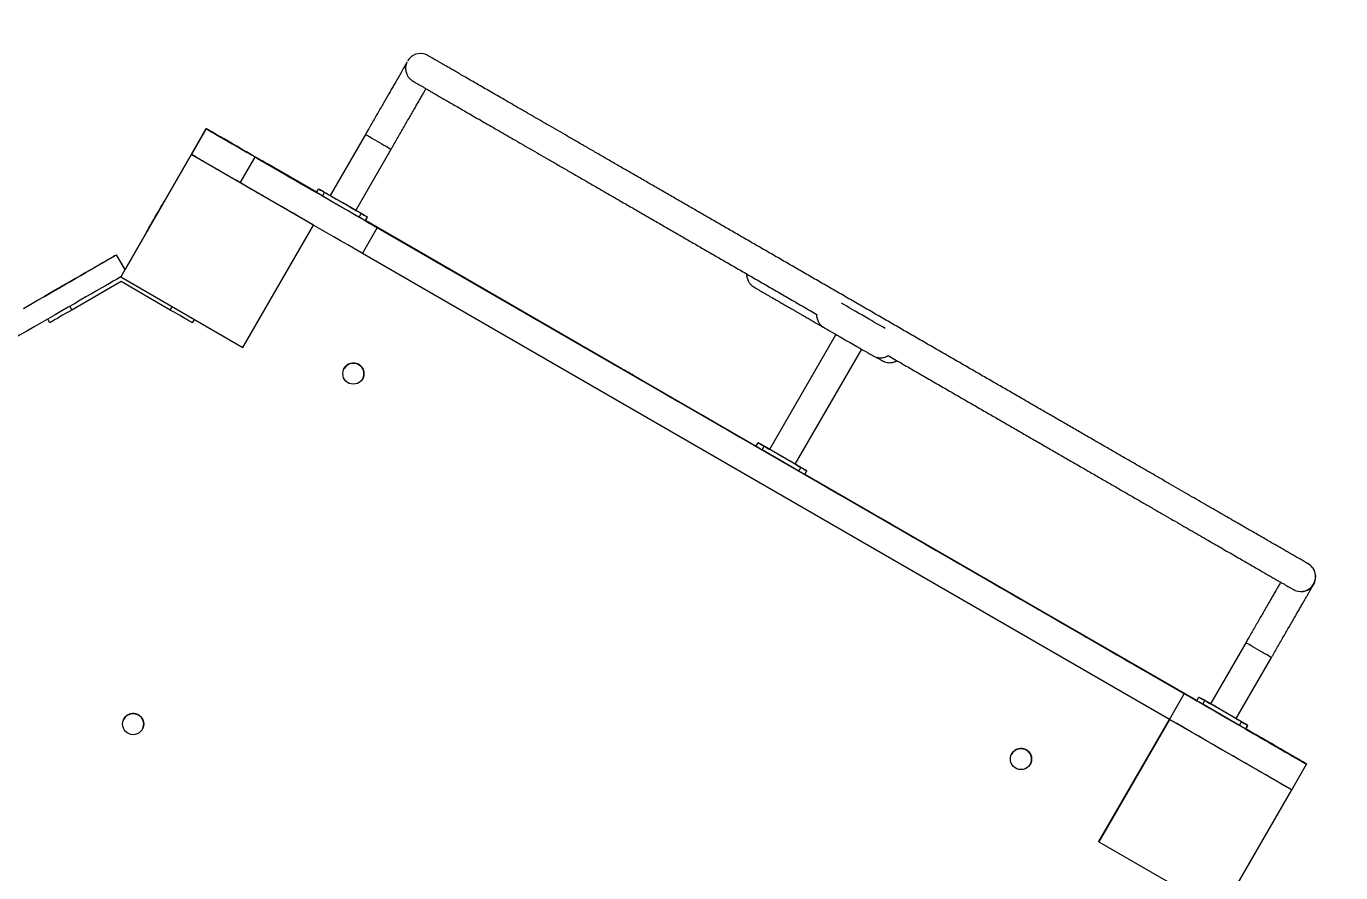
# Model space of a CAD drawing. Header units: millimetres. Extents: x -10881 to 8954, y -8695 to 5624.
# Drawn here: x -2075 to -1144, y 418 to 1018 of the extents above; entities that cross this region are included whole.
import ezdxf

# ---------------------------------------------------------------- set-up
doc = ezdxf.new("R2010")
doc.units = ezdxf.units.MM
for name, color, linetype in [('DIKOM_ОБЪЕКТ', 7, 'Continuous'), ('DIKOM_РАЗМЕР_ЗОНА', 7, 'Continuous'), ('DIKOM_РАЗМЕР_ОБЪЕКТА', 7, 'Continuous')]:
    doc.layers.add(name, color=color, linetype=linetype)
doc.styles.add('style1', font='arial.ttf', dxfattribs={"width": 0.8})
doc.dimstyles.new('1-50', dxfattribs={"dimtxt": 300, "dimasz": 200, "dimexe": 100, "dimexo": 0, "dimgap": 100, "dimtad": 1, "dimtxsty": 'style1', "dimcen": 200, "dimclrd": 7, "dimclre": 7, "dimclrt": 7, "dimadec": 1, "dimazin": 2, "dimtfac": 1, "dimtmove": 0, "dimatfit": 2, "dimfxl": 0, "dimlwd": 25, "dimlwe": 18, "dimarcsym": 0})

# ---------------------------------------------------------------- blocks, each defined once
blk = doc.blocks.new('*D10')
at = {"layer": 'Defpoints', "color": 0, "transparency": 16777216}
for p in [(-7152.73, 2730.8), (7385.22, 911.28), (7385.22, -7693.77)]:
    blk.add_point(p, dxfattribs=at)
at = {"layer": 'DIKOM_РАЗМЕР_ОБЪЕКТА', "color": 7, "lineweight": 18, "transparency": 16777216}
for p, q in [((-7152.73, 2730.8), (-7152.73, -7793.77)), ((7385.22, 911.28), (7385.22, -7793.77))]:
    blk.add_line(p, q, dxfattribs=at)
at = {"layer": 'DIKOM_РАЗМЕР_ОБЪЕКТА', "color": 7, "lineweight": 25, "transparency": 16777216}
blk.add_line((-6952.73, -7693.77), (7185.22, -7693.77), dxfattribs=at)
at = {"layer": 'DIKOM_РАЗМЕР_ОБЪЕКТА', "color": 7, "transparency": 16777216}
for points in [[(-6952.73, -7660.43), (-6952.73, -7727.1), (-7152.73, -7693.77)], [(7185.22, -7660.43), (7185.22, -7727.1), (7385.22, -7693.77)]]:
    blk.add_solid(points, dxfattribs=at)
at = {"layer": 'DIKOM_РАЗМЕР_ОБЪЕКТА', "color": 7, "transparency": 16777216, "insert": (116.24, -7440.59), "char_height": 300, "attachment_point": 5, "style": 'style1'}
blk.add_mtext('14500', dxfattribs=at)
blk = doc.blocks.new('*D12')
at = {"layer": 'Defpoints', "color": 0, "transparency": 16777216}
for p in [(-9113.32, 3014.05), (8954.2, 2756.48), (8954.2, -8594.51)]:
    blk.add_point(p, dxfattribs=at)
at = {"layer": 'DIKOM_РАЗМЕР_ЗОНА', "color": 7, "lineweight": 18, "transparency": 16777216}
for p, q in [((-9113.32, 3014.05), (-9113.32, -8694.51)), ((8954.2, 2756.48), (8954.2, -8694.51))]:
    blk.add_line(p, q, dxfattribs=at)
at = {"layer": 'DIKOM_РАЗМЕР_ЗОНА', "color": 7, "lineweight": 25, "transparency": 16777216}
blk.add_line((-8913.32, -8594.51), (8754.2, -8594.51), dxfattribs=at)
at = {"layer": 'DIKOM_РАЗМЕР_ЗОНА', "color": 7, "transparency": 16777216}
for points in [[(-8913.32, -8561.18), (-8913.32, -8627.85), (-9113.32, -8594.51)], [(8754.2, -8561.18), (8754.2, -8627.85), (8954.2, -8594.51)]]:
    blk.add_solid(points, dxfattribs=at)
at = {"layer": 'DIKOM_РАЗМЕР_ЗОНА', "color": 7, "transparency": 16777216, "insert": (-79.56, -8341.34), "char_height": 300, "attachment_point": 5, "style": 'style1'}
blk.add_mtext('18000', dxfattribs=at)

msp = doc.modelspace()

# ---------------------------------------------------------------- linework, layer by layer
at = {"layer": 'DIKOM_ОБЪЕКТ', "color": 7, "linetype": 'Continuous', "lineweight": 15}
for p, q in [((-1791.962, 997.494), (-1792.072, 997.539)), ((-1958.284, 926.828), (-1947.784, 945.014)), ((-1947.78, 945.022), (-1958.28, 926.836)), ((-1958.269, 926.855), (-1947.769, 945.042)), ((-1947.762, 945.055), (-1958.262, 926.868)), ((-1958.251, 926.888), (-1947.751, 945.075)), ((-1947.744, 945.088), (-1958.244, 926.901)), ((-1958.233, 926.921), (-1947.733, 945.107)), ((-1947.73, 945.113), (-1958.23, 926.926)), ((-1947.784, 945.014), (-1947.78, 945.022)), ((-1947.769, 945.042), (-1947.762, 945.055)), ((-1947.751, 945.075), (-1947.744, 945.088)), ((-1947.733, 945.107), (-1947.73, 945.113)), ((-1834.983, 941.044), (-1859.983, 897.743)), ((-1958.342, 926.722), (-2008.342, 840.12)), ((-1958.204, 926.974), (-2005.281, 845.434)), ((-1958.342, 926.722), (-1958.204, 926.974)), ((-1871.74, 876.722), (-1958.342, 926.722)), ((-1958.284, 926.828), (-1958.28, 926.836)), ((-1958.269, 926.855), (-1958.262, 926.868)), ((-1958.269, 926.855), (-1958.269, 926.855)), ((-1958.251, 926.888), (-1958.244, 926.901)), ((-1958.251, 926.888), (-1958.251, 926.888)), ((-1958.233, 926.921), (-1958.23, 926.926)), ((-1958.233, 926.921), (-1958.233, 926.921)), ((-1958.203, 926.973), (-1958.204, 926.974)), ((-1923.692, 906.738), (-1913.192, 924.925)), ((-1923.653, 906.81), (-1913.153, 924.997)), ((-1913.192, 924.925), (-1913.153, 924.997)), ((-1841.796, 887.243), (-1816.796, 930.544)), ((-1904.486, 920.009), (-1904.49, 920.002)), ((-1869.699, 899.924), (-1904.486, 920.009)), ((-1904.471, 920.036), (-1904.476, 920.028)), ((-1904.476, 920.028), (-1869.688, 899.943)), ((-1869.683, 899.951), (-1904.471, 920.036)), ((-1904.453, 920.069), (-1904.458, 920.06)), ((-1904.458, 920.06), (-1869.669, 899.975)), ((-1869.664, 899.984), (-1904.453, 920.069)), ((-1904.435, 920.102), (-1904.44, 920.093)), ((-1904.44, 920.093), (-1869.651, 900.008)), ((-1869.646, 900.016), (-1904.435, 920.102)), ((-1904.426, 920.118), (-1869.636, 900.033)), ((-1923.692, 906.738), (-1923.653, 906.81)), ((-1869.715, 899.897), (-1868.215, 902.495)), ((-1868.215, 902.495), (-1868.167, 902.475)), ((-1865.389, 897.398), (-1863.889, 899.997)), ((-1839.408, 882.398), (-1865.389, 897.398)), ((-1850.898, 892.497), (-1863.889, 899.997)), ((-1837.908, 884.997), (-1850.898, 892.497)), ((-1839.408, 882.398), (-1837.908, 884.997)), ((-1921.74, 790.12), (-1871.74, 876.722)), ((-1871.74, 876.722), (-1871.736, 876.728)), ((-1835.074, 879.897), (-1833.574, 882.495)), ((-1835.026, 879.877), (-1835.074, 879.897)), ((-1835.026, 879.877), (-1833.526, 882.475)), ((-1558.379, 720.184), (-1835.014, 879.899)), ((-1835.003, 879.918), (-1653.328, 775.028)), ((-1653.324, 775.036), (-1834.998, 879.926)), ((-1834.984, 879.95), (-1653.31, 775.06)), ((-1653.305, 775.069), (-1834.979, 879.959)), ((-1834.966, 879.982), (-1653.292, 775.093)), ((-1653.287, 775.102), (-1834.961, 879.991)), ((-1834.951, 880.007), (-1558.317, 720.292)), ((-1833.526, 882.475), (-1833.574, 882.495)), ((-1837.096, 856.727), (-1826.596, 874.914)), ((-1255.019, 544.914), (-1826.596, 874.914)), ((-1826.544, 875.008), (-1558.38, 720.183)), ((-1265.519, 526.727), (-1837.096, 856.727)), ((-2011.265, 855.729), (-2011.266, 855.801)), ((-2005.278, 845.43), (-2011.266, 855.801)), ((-2005.298, 845.394), (-2011.265, 855.729)), ((-2008.342, 840.12), (-2008.332, 840.138)), ((-2008.342, 840.12), (-1921.74, 790.12)), ((-2008.095, 836.779), (-2042.968, 816.645)), ((-1973.222, 816.645), (-2008.095, 836.779)), ((-2058.556, 807.648), (-2060.047, 810.23)), ((-2044.461, 819.231), (-2042.968, 816.645)), ((-1973.222, 816.645), (-1971.837, 819.043)), ((-1956.25, 810.044), (-1957.633, 807.648)), ((-1501.699, 799.316), (-1548.684, 717.935)), ((-1530.497, 707.435), (-1483.502, 788.833)), ((-1850.079, 775.241), (-1850.079, 775.241)), ((-1653.329, 775.028), (-1653.324, 775.036)), ((-1653.31, 775.06), (-1653.305, 775.069)), ((-1653.292, 775.093), (-1653.287, 775.102)), ((-1836.936, 768.011), (-1836.936, 768.011)), ((-1644.668, 770.029), (-1644.664, 770.035)), ((-1644.667, 770.029), (-1644.664, 770.035)), ((-1644.65, 770.061), (-1644.646, 770.068)), ((-1644.649, 770.061), (-1644.646, 770.068)), ((-1644.632, 770.094), (-1644.628, 770.101)), ((-1644.631, 770.094), (-1644.628, 770.101)), ((-1558.43, 720.095), (-1556.93, 722.693)), ((-1556.93, 722.693), (-1556.883, 722.674)), ((-1554.104, 717.597), (-1552.604, 720.195)), ((-1528.124, 702.597), (-1554.104, 717.597)), ((-1526.624, 705.195), (-1552.604, 720.195)), ((-1528.124, 702.597), (-1526.624, 705.195)), ((-1523.789, 700.095), (-1522.289, 702.693)), ((-1523.742, 700.076), (-1523.789, 700.095)), ((-1523.742, 700.076), (-1522.242, 702.674)), ((-1523.695, 700.158), (-1254.967, 545.008)), ((-1246.161, 539.925), (-1523.694, 700.159)), ((-1523.632, 700.267), (-1246.098, 540.033)), ((-1522.242, 702.674), (-1522.289, 702.693)), ((-1471.455, 670.043), (-1471.458, 670.036)), ((-1471.432, 670.084), (-1471.435, 670.078)), ((-1462.799, 665.035), (-1462.794, 665.044)), ((-1462.799, 665.035), (-1246.146, 539.951)), ((-1246.141, 539.959), (-1462.794, 665.044)), ((-1462.776, 665.077), (-1462.771, 665.085)), ((-1462.776, 665.077), (-1246.122, 539.992)), ((-1246.117, 540), (-1462.771, 665.085)), ((-1176.491, 618.105), (-1176.381, 618.06)), ((-1211.445, 581.044), (-1236.445, 537.743)), ((-1218.258, 527.243), (-1193.258, 570.544)), ((-1265.519, 526.727), (-1255.019, 544.914)), ((-1246.177, 539.897), (-1244.677, 542.495)), ((-1244.677, 542.495), (-1244.629, 542.476)), ((-1241.851, 537.399), (-1240.351, 539.997)), ((-1227.36, 532.497), (-1240.351, 539.997)), ((-1215.87, 522.399), (-1241.851, 537.399)), ((-1214.37, 524.997), (-1227.36, 532.497)), ((-2006.105, 526.996), (-2006.105, 526.996)), ((-1265.522, 526.722), (-1315.522, 440.12)), ((-1265.522, 526.729), (-1315.473, 440.212)), ((-1315.47, 440.213), (-1265.521, 526.728)), ((-1265.522, 526.722), (-1265.519, 526.727)), ((-1178.919, 476.722), (-1265.522, 526.722)), ((-1215.87, 522.399), (-1214.37, 524.997)), ((-1211.536, 519.897), (-1210.036, 522.495)), ((-1211.488, 519.877), (-1209.988, 522.476)), ((-1209.988, 522.476), (-1210.036, 522.495)), ((-1992.963, 519.765), (-1992.963, 519.765)), ((-1211.488, 519.877), (-1211.536, 519.897)), ((-1377.229, 502.241), (-1377.229, 502.241)), ((-1364.087, 495.011), (-1364.087, 495.011)), ((-1178.911, 476.738), (-1168.411, 494.925)), ((-1168.371, 494.997), (-1168.411, 494.925)), ((-1168.361, 495.014), (-1168.371, 494.997)), ((-1168.353, 495.03), (-1168.361, 495.014)), ((-1168.342, 495.049), (-1168.353, 495.03)), ((-1168.33, 495.071), (-1168.342, 495.049)), ((-1168.319, 495.091), (-1168.33, 495.072)), ((-1168.307, 495.113), (-1168.319, 495.091)), ((-1228.919, 390.12), (-1178.919, 476.722)), ((-1178.919, 476.722), (-1178.911, 476.738)), ((-1315.522, 440.12), (-1315.474, 440.207)), ((-1315.522, 440.12), (-1228.919, 390.12)), ((-1315.473, 440.212), (-1315.471, 440.211))]:
    msp.add_line(p, q, dxfattribs=at)
at = {"layer": 'DIKOM_ОБЪЕКТ', "color": 7, "linetype": 'Continuous', "lineweight": 15, "flags": 128}
for points in [[(-1790.672, 996.839), (-1791.662, 997.361), (-1792.069, 997.537)], [(-1790.663, 996.854), (-1791.552, 997.316), (-1791.962, 997.494)], [(-1947.784, 945.014), (-1947.62, 944.919), (-1947.127, 944.634), (-1946.31, 944.161), (-1945.174, 943.505), (-1943.728, 942.67), (-1941.984, 941.662), (-1939.955, 940.49), (-1937.656, 939.162), (-1935.104, 937.688), (-1932.319, 936.08), (-1929.322, 934.349), (-1926.136, 932.51), (-1922.786, 930.575), (-1919.296, 928.56), (-1915.693, 926.48), (-1912.005, 924.35), (-1908.26, 922.188), (-1904.486, 920.009)], [(-1904.476, 920.028), (-1908.25, 922.206), (-1911.995, 924.369), (-1915.683, 926.498), (-1919.286, 928.578), (-1922.776, 930.592), (-1926.127, 932.527), (-1929.313, 934.366), (-1932.31, 936.096), (-1935.095, 937.704), (-1937.647, 939.177), (-1939.947, 940.504), (-1941.977, 941.675), (-1943.722, 942.682), (-1945.168, 943.516), (-1946.304, 944.172), (-1947.122, 944.643), (-1947.615, 944.927), (-1947.78, 945.022)], [(-1947.769, 945.042), (-1947.605, 944.946), (-1947.112, 944.661), (-1946.294, 944.188), (-1945.159, 943.532), (-1943.713, 942.697), (-1941.969, 941.69), (-1939.94, 940.517), (-1937.64, 939.189), (-1935.089, 937.716), (-1932.304, 936.107), (-1929.307, 934.377), (-1926.121, 932.537), (-1922.771, 930.602), (-1919.281, 928.587), (-1915.678, 926.507), (-1911.99, 924.378), (-1908.245, 922.215), (-1904.471, 920.036)], [(-1904.458, 920.06), (-1908.232, 922.239), (-1911.977, 924.401), (-1915.665, 926.531), (-1919.268, 928.61), (-1922.758, 930.625), (-1926.109, 932.56), (-1929.295, 934.399), (-1932.292, 936.129), (-1935.077, 937.736), (-1937.629, 939.209), (-1939.929, 940.537), (-1941.959, 941.708), (-1943.704, 942.715), (-1945.15, 943.549), (-1946.286, 944.204), (-1947.104, 944.676), (-1947.597, 944.96), (-1947.762, 945.055)], [(-1947.751, 945.075), (-1947.587, 944.979), (-1947.094, 944.694), (-1946.276, 944.221), (-1945.141, 943.565), (-1943.695, 942.73), (-1941.951, 941.722), (-1939.922, 940.55), (-1937.622, 939.222), (-1935.071, 937.748), (-1932.286, 936.14), (-1929.289, 934.409), (-1926.103, 932.57), (-1922.752, 930.635), (-1919.263, 928.62), (-1915.66, 926.54), (-1911.972, 924.41), (-1908.227, 922.248), (-1904.453, 920.069)], [(-1904.44, 920.093), (-1908.214, 922.272), (-1911.959, 924.434), (-1915.647, 926.563), (-1919.25, 928.643), (-1922.74, 930.658), (-1926.091, 932.592), (-1929.277, 934.432), (-1932.274, 936.162), (-1935.059, 937.769), (-1937.611, 939.242), (-1939.911, 940.57), (-1941.941, 941.741), (-1943.686, 942.748), (-1945.131, 943.582), (-1946.268, 944.237), (-1947.085, 944.709), (-1947.579, 944.993), (-1947.744, 945.088)], [(-1947.733, 945.107), (-1947.569, 945.012), (-1947.076, 944.727), (-1946.258, 944.254), (-1945.123, 943.598), (-1943.677, 942.763), (-1941.933, 941.755), (-1939.904, 940.583), (-1937.604, 939.255), (-1935.053, 937.781), (-1932.268, 936.173), (-1929.271, 934.442), (-1926.085, 932.603), (-1922.734, 930.668), (-1919.244, 928.653), (-1915.642, 926.573), (-1911.954, 924.443), (-1908.209, 922.281), (-1904.435, 920.102)], [(-1904.426, 920.118), (-1908.2, 922.297), (-1911.945, 924.459), (-1915.633, 926.589), (-1919.236, 928.668), (-1922.726, 930.683), (-1926.077, 932.618), (-1929.263, 934.457), (-1932.26, 936.187), (-1935.045, 937.794), (-1937.598, 939.267), (-1939.897, 940.595), (-1941.927, 941.766), (-1943.672, 942.773), (-1945.118, 943.607), (-1946.254, 944.262), (-1947.072, 944.734), (-1947.565, 945.018), (-1947.73, 945.113)], [(-1834.983, 941.044), (-1834.829, 940.955), (-1834.372, 940.691), (-1833.625, 940.26), (-1832.615, 939.676), (-1831.376, 938.961), (-1829.951, 938.138), (-1828.386, 937.234), (-1826.737, 936.282), (-1825.059, 935.313), (-1823.41, 934.361), (-1821.844, 933.457), (-1820.417, 932.633), (-1819.175, 931.917), (-1818.163, 931.332), (-1817.413, 930.9), (-1816.953, 930.634), (-1816.796, 930.544), (-1816.796, 930.544)], [(-1923.646, 906.822), (-1926.193, 908.293), (-1929.796, 910.373), (-1933.286, 912.388), (-1936.636, 914.323), (-1939.822, 916.163), (-1942.819, 917.893), (-1945.604, 919.502), (-1948.156, 920.975), (-1950.455, 922.304), (-1952.484, 923.476), (-1954.228, 924.483), (-1955.674, 925.318), (-1956.81, 925.975), (-1957.627, 926.447), (-1958.12, 926.732), (-1958.284, 926.828)], [(-1826.596, 874.914), (-1831.825, 877.933), (-1837.035, 880.941), (-1842.206, 883.927), (-1847.321, 886.88), (-1852.36, 889.789), (-1857.305, 892.645), (-1862.138, 895.435), (-1866.841, 898.151), (-1871.398, 900.782), (-1875.791, 903.319), (-1880.004, 905.752), (-1884.023, 908.073), (-1887.831, 910.272), (-1891.417, 912.343), (-1894.766, 914.277), (-1897.866, 916.068), (-1900.706, 917.708), (-1903.275, 919.192), (-1905.565, 920.515), (-1907.567, 921.672), (-1909.273, 922.658), (-1910.677, 923.469), (-1911.775, 924.104), (-1912.562, 924.559), (-1913.035, 924.833), (-1913.192, 924.925)], [(-1913.153, 924.997), (-1912.994, 924.906), (-1912.521, 924.634), (-1911.733, 924.18), (-1910.635, 923.547), (-1909.23, 922.736), (-1907.523, 921.752), (-1905.521, 920.596), (-1903.23, 919.275), (-1900.66, 917.792), (-1897.819, 916.152), (-1894.719, 914.363), (-1891.369, 912.43), (-1887.783, 910.36), (-1883.974, 908.161), (-1879.955, 905.842), (-1875.741, 903.409), (-1871.348, 900.873), (-1869.7, 899.922)], [(-1837.096, 856.727), (-1842.325, 859.746), (-1847.535, 862.754), (-1852.706, 865.74), (-1857.821, 868.693), (-1862.86, 871.603), (-1867.805, 874.458), (-1872.638, 877.249), (-1877.341, 879.965), (-1881.898, 882.596), (-1886.291, 885.132), (-1890.504, 887.566), (-1894.523, 889.886), (-1898.331, 892.086), (-1901.917, 894.157), (-1905.266, 896.091), (-1908.366, 897.881), (-1911.206, 899.522), (-1913.775, 901.006), (-1916.065, 902.329), (-1918.067, 903.485), (-1919.773, 904.471), (-1921.177, 905.283), (-1922.275, 905.917), (-1923.062, 906.372), (-1923.535, 906.646), (-1923.692, 906.738)], [(-1990.041, 871.823), (-1989.949, 871.982), (-1989.676, 872.456), (-1989.228, 873.231), (-1988.618, 874.287), (-1987.863, 875.594), (-1986.984, 877.118), (-1986.003, 878.816), (-1984.949, 880.642), (-1983.849, 882.547), (-1982.735, 884.478), (-1981.635, 886.383), (-1980.58, 888.209), (-1979.6, 889.907), (-1978.72, 891.431), (-1977.965, 892.739), (-1977.355, 893.795), (-1976.907, 894.571), (-1976.633, 895.046), (-1976.541, 895.205), (-1976.633, 895.046), (-1976.907, 894.572), (-1977.354, 893.797), (-1977.964, 892.741), (-1978.719, 891.433), (-1979.599, 889.91), (-1980.579, 888.212), (-1981.633, 886.385), (-1982.733, 884.481), (-1983.848, 882.55), (-1984.947, 880.645), (-1986.002, 878.819), (-1986.982, 877.121), (-1987.862, 875.597), (-1988.617, 874.289), (-1989.227, 873.232), (-1989.675, 872.456), (-1989.949, 871.982), (-1990.041, 871.823)], [(-1865.389, 897.398), (-1866.233, 897.886), (-1867.045, 898.355), (-1867.794, 898.787), (-1868.449, 899.166), (-1868.987, 899.476), (-1869.387, 899.707), (-1869.632, 899.849), (-1869.715, 899.897)], [(-1863.889, 899.997), (-1864.733, 900.484), (-1865.545, 900.953), (-1866.294, 901.385), (-1866.949, 901.764), (-1867.487, 902.074), (-1867.887, 902.305), (-1868.132, 902.447), (-1868.215, 902.495)], [(-1868.167, 902.475), (-1868.004, 902.381), (-1867.52, 902.103), (-1866.727, 901.645), (-1865.637, 901.016), (-1864.272, 900.228), (-1862.656, 899.296), (-1860.821, 898.237), (-1859.978, 897.75)], [(-1859.983, 897.743), (-1859.945, 897.721), (-1859.638, 897.543), (-1859.033, 897.194), (-1858.151, 896.685), (-1857.022, 896.032), (-1855.684, 895.26), (-1854.183, 894.393), (-1852.569, 893.461), (-1850.898, 892.497)], [(-1985.707, 879.337), (-1985.614, 879.497), (-1985.343, 879.967), (-1984.914, 880.711), (-1984.357, 881.674), (-1983.716, 882.785), (-1983.037, 883.962), (-1982.37, 885.117), (-1981.765, 886.164), (-1981.268, 887.026), (-1980.914, 887.638), (-1980.73, 887.957), (-1980.73, 887.957), (-1980.914, 887.639), (-1981.267, 887.026), (-1981.765, 886.165), (-1982.369, 885.118), (-1983.036, 883.963), (-1983.715, 882.787), (-1984.357, 881.675), (-1984.913, 880.712), (-1985.343, 879.968), (-1985.614, 879.498), (-1985.707, 879.337)], [(-1850.898, 892.497), (-1849.227, 891.532), (-1847.613, 890.6), (-1846.11, 889.732), (-1844.77, 888.959), (-1843.638, 888.305), (-1842.753, 887.795), (-1842.146, 887.444), (-1841.836, 887.266), (-1841.796, 887.243)], [(-1841.792, 887.25), (-1840.844, 886.703), (-1839.012, 885.645), (-1837.4, 884.714), (-1836.039, 883.928), (-1834.953, 883.301), (-1834.164, 882.844), (-1833.685, 882.568), (-1833.526, 882.475)], [(-1833.574, 882.495), (-1833.658, 882.543), (-1833.905, 882.686), (-1834.306, 882.917), (-1834.845, 883.228), (-1835.502, 883.607), (-1836.251, 884.04), (-1837.063, 884.509), (-1837.908, 884.997)], [(-1835.074, 879.897), (-1835.158, 879.945), (-1835.405, 880.088), (-1835.806, 880.319), (-1836.345, 880.63), (-1837.002, 881.009), (-1837.751, 881.442), (-1838.563, 881.911), (-1839.408, 882.398)], [(-1835.014, 879.898), (-1831.773, 878.027), (-1826.544, 875.008)], [(-1558.425, 720.104), (-1560.85, 721.504), (-1569.731, 726.632), (-1578.577, 731.739), (-1587.378, 736.821), (-1596.124, 741.871), (-1604.806, 746.883), (-1613.412, 751.852), (-1621.932, 756.772), (-1630.356, 761.636), (-1638.675, 766.44), (-1646.879, 771.177), (-1654.957, 775.841), (-1662.901, 780.428), (-1670.701, 784.932), (-1678.348, 789.348), (-1685.833, 793.67), (-1693.146, 797.894), (-1700.28, 802.013), (-1707.227, 806.025), (-1713.976, 809.923), (-1720.522, 813.703), (-1726.856, 817.361), (-1732.971, 820.892), (-1738.859, 824.293), (-1744.513, 827.558), (-1749.928, 830.686), (-1755.095, 833.671), (-1760.011, 836.51), (-1764.668, 839.199), (-1769.06, 841.737), (-1773.184, 844.119), (-1777.034, 846.343), (-1780.606, 848.407), (-1783.894, 850.307), (-1786.897, 852.042), (-1789.609, 853.609), (-1792.027, 855.007), (-1794.15, 856.234), (-1795.974, 857.288), (-1797.497, 858.169), (-1798.718, 858.875), (-1799.634, 859.406), (-1800.246, 859.76), (-1800.551, 859.938), (-1800.551, 859.939), (-1800.244, 859.764), (-1799.631, 859.411), (-1798.713, 858.883), (-1797.492, 858.179), (-1795.967, 857.3), (-1794.142, 856.248), (-1792.018, 855.023), (-1789.598, 853.628), (-1786.885, 852.063), (-1783.882, 850.33), (-1780.592, 848.432), (-1777.019, 846.371), (-1773.168, 844.149), (-1769.043, 841.768), (-1764.649, 839.233), (-1759.991, 836.545), (-1755.075, 833.708), (-1749.906, 830.725), (-1744.491, 827.599), (-1738.835, 824.335), (-1732.946, 820.936), (-1726.831, 817.407), (-1720.496, 813.75), (-1713.95, 809.972), (-1707.199, 806.075), (-1700.252, 802.065), (-1693.117, 797.947), (-1685.803, 793.725), (-1678.317, 789.404), (-1670.67, 784.989), (-1662.869, 780.486), (-1654.925, 775.9), (-1646.846, 771.236), (-1638.642, 766.5), (-1630.322, 761.698), (-1621.897, 756.834), (-1613.377, 751.915), (-1604.771, 746.947), (-1596.089, 741.935), (-1587.342, 736.885), (-1578.541, 731.804), (-1569.695, 726.697), (-1560.814, 721.57), (-1558.388, 720.169)], [(-2077.144, 817.781), (-2072.104, 820.69), (-2067.159, 823.545), (-2062.326, 826.335), (-2057.623, 829.05), (-2053.066, 831.681), (-2048.673, 834.216), (-2044.46, 836.649), (-2040.441, 838.968), (-2036.632, 841.167), (-2033.046, 843.236), (-2029.697, 845.169), (-2026.596, 846.959), (-2023.756, 848.598), (-2021.186, 850.081), (-2018.896, 851.402), (-2016.894, 852.557), (-2015.188, 853.542), (-2013.783, 854.352), (-2012.685, 854.985), (-2011.898, 855.438), (-2011.424, 855.711), (-2011.266, 855.801)], [(-2011.265, 855.729), (-2011.423, 855.637), (-2011.896, 855.363), (-2012.683, 854.908), (-2013.781, 854.273), (-2015.186, 853.461), (-2016.892, 852.475), (-2018.894, 851.318), (-2021.184, 849.995), (-2023.754, 848.511), (-2026.595, 846.87), (-2029.695, 845.08), (-2033.044, 843.145), (-2036.63, 841.074), (-2040.439, 838.875), (-2044.458, 836.554), (-2048.671, 834.121), (-2053.064, 831.584), (-2057.621, 828.953), (-2062.324, 826.237), (-2067.157, 823.446), (-2072.102, 820.591), (-2077.142, 817.681)], [(-2008.318, 840.105), (-2009.392, 839.485), (-2011.394, 838.328), (-2013.684, 837.005), (-2016.254, 835.52), (-2019.095, 833.88), (-2022.195, 832.089), (-2025.544, 830.155), (-2029.13, 828.084), (-2032.939, 825.884), (-2036.958, 823.563), (-2041.171, 821.13), (-2045.564, 818.593), (-2050.121, 815.962), (-2054.824, 813.246), (-2059.657, 810.456), (-2064.602, 807.6), (-2069.642, 804.691), (-2074.756, 801.737), (-2079.928, 798.751), (-2085.138, 795.743), (-2090.367, 792.724)], [(-2046.773, 835.294), (-2046.927, 835.205), (-2047.375, 834.946), (-2048.077, 834.541), (-2048.972, 834.024), (-2049.978, 833.443), (-2051.008, 832.849), (-2051.969, 832.294), (-2052.777, 831.828), (-2053.358, 831.492), (-2053.663, 831.316), (-2053.663, 831.317), (-2053.358, 831.492), (-2052.777, 831.828), (-2051.969, 832.295), (-2051.008, 832.85), (-2049.978, 833.444), (-2048.972, 834.025), (-2048.077, 834.542), (-2047.375, 834.947), (-2046.927, 835.205), (-2046.773, 835.294)], [(-2046.772, 835.236), (-2046.926, 835.147), (-2047.374, 834.889), (-2048.076, 834.483), (-2048.97, 833.967), (-2049.977, 833.385), (-2051.007, 832.791), (-2051.968, 832.236), (-2052.775, 831.77), (-2053.357, 831.434), (-2053.661, 831.259), (-2053.661, 831.259), (-2053.357, 831.435), (-2052.775, 831.771), (-2051.968, 832.237), (-2051.007, 832.792), (-2049.977, 833.386), (-2048.97, 833.968), (-2048.076, 834.484), (-2047.374, 834.889), (-2046.926, 835.148), (-2046.772, 835.236)], [(-1466.768, 803.538), (-1467.497, 803.957), (-1468.861, 804.743), (-1470.475, 805.672), (-1472.31, 806.729), (-1474.331, 807.893), (-1476.501, 809.143), (-1478.778, 810.455), (-1481.122, 811.805), (-1483.487, 813.167), (-1485.83, 814.517), (-1488.108, 815.829), (-1490.277, 817.079), (-1492.298, 818.243), (-1494.133, 819.301), (-1495.747, 820.231), (-1497.111, 821.017), (-1497.857, 821.447)], [(-2042.968, 816.645), (-2045.186, 815.365), (-2047.36, 814.11), (-2049.444, 812.907), (-2051.396, 811.78), (-2053.176, 810.752), (-2054.749, 809.845), (-2056.082, 809.075), (-2057.148, 808.46), (-2057.925, 808.012), (-2058.398, 807.739), (-2058.556, 807.648)], [(-1957.633, 807.648), (-1957.792, 807.739), (-1958.265, 808.012), (-1959.042, 808.46), (-1960.108, 809.075), (-1961.441, 809.845), (-1963.014, 810.752), (-1964.794, 811.78), (-1966.746, 812.907), (-1968.83, 814.11), (-1971.003, 815.365), (-1973.222, 816.645)], [(-1510.162, 804.194), (-1510.001, 804.101), (-1509.52, 803.823), (-1508.728, 803.366), (-1507.64, 802.739), (-1506.276, 801.953), (-1504.662, 801.023), (-1502.827, 799.966), (-1500.806, 798.802), (-1498.637, 797.552), (-1496.359, 796.24), (-1494.016, 794.89), (-1491.651, 793.527), (-1489.308, 792.177), (-1487.03, 790.865), (-1484.86, 789.616), (-1482.839, 788.452), (-1481.004, 787.395), (-1479.39, 786.465), (-1478.026, 785.68), (-1476.937, 785.053), (-1476.145, 784.597), (-1475.664, 784.32), (-1475.502, 784.227)], [(-1653.328, 775.028), (-1651.639, 774.052), (-1650.014, 773.114), (-1648.517, 772.25), (-1647.204, 771.492), (-1646.127, 770.871), (-1645.327, 770.409), (-1644.834, 770.124), (-1644.667, 770.029)], [(-1644.664, 770.035), (-1644.83, 770.131), (-1645.323, 770.416), (-1646.123, 770.878), (-1647.2, 771.5), (-1648.512, 772.258), (-1650.009, 773.123), (-1651.634, 774.061), (-1653.324, 775.036)], [(-1653.31, 775.06), (-1651.621, 774.085), (-1649.996, 773.147), (-1648.499, 772.283), (-1647.186, 771.525), (-1646.109, 770.903), (-1645.309, 770.442), (-1644.816, 770.157), (-1644.649, 770.061)], [(-1644.646, 770.068), (-1644.812, 770.164), (-1645.305, 770.449), (-1646.105, 770.911), (-1647.182, 771.533), (-1648.494, 772.291), (-1649.991, 773.156), (-1651.616, 774.094), (-1653.305, 775.069)], [(-1653.292, 775.093), (-1651.603, 774.118), (-1649.978, 773.18), (-1648.481, 772.315), (-1647.168, 771.558), (-1646.091, 770.936), (-1645.291, 770.474), (-1644.798, 770.19), (-1644.631, 770.094)], [(-1644.628, 770.101), (-1644.794, 770.197), (-1645.287, 770.482), (-1646.087, 770.944), (-1647.164, 771.566), (-1648.476, 772.324), (-1649.973, 773.188), (-1651.598, 774.126), (-1653.287, 775.102)], [(-1554.104, 717.597), (-1554.949, 718.085), (-1555.761, 718.554), (-1556.509, 718.986), (-1557.165, 719.364), (-1557.703, 719.675), (-1558.102, 719.906), (-1558.348, 720.047), (-1558.43, 720.095)], [(-1552.604, 720.195), (-1553.449, 720.683), (-1554.261, 721.152), (-1555.009, 721.584), (-1555.665, 721.962), (-1556.203, 722.273), (-1556.602, 722.504), (-1556.848, 722.646), (-1556.93, 722.693)], [(-1556.883, 722.674), (-1556.719, 722.58), (-1556.236, 722.301), (-1555.442, 721.843), (-1554.353, 721.214), (-1552.987, 720.427), (-1551.372, 719.494), (-1549.537, 718.435), (-1548.681, 717.941)], [(-1530.497, 707.435), (-1530.654, 707.526), (-1531.115, 707.791), (-1531.864, 708.224), (-1532.877, 708.808), (-1534.118, 709.525), (-1535.545, 710.349), (-1537.111, 711.252), (-1538.761, 712.205), (-1540.439, 713.174), (-1542.088, 714.126), (-1543.652, 715.029), (-1545.078, 715.852), (-1546.317, 716.568), (-1547.327, 717.151), (-1548.073, 717.582), (-1548.531, 717.847), (-1548.684, 717.935)], [(-1530.494, 707.441), (-1529.56, 706.901), (-1527.728, 705.843), (-1526.116, 704.912), (-1524.755, 704.126), (-1523.669, 703.499), (-1522.88, 703.043), (-1522.401, 702.766), (-1522.242, 702.674)], [(-1523.789, 700.095), (-1523.873, 700.144), (-1524.12, 700.286), (-1524.521, 700.517), (-1525.061, 700.829), (-1525.717, 701.208), (-1526.466, 701.64), (-1527.279, 702.109), (-1528.124, 702.597)], [(-1522.289, 702.693), (-1522.373, 702.742), (-1522.62, 702.884), (-1523.021, 703.116), (-1523.561, 703.427), (-1524.217, 703.806), (-1524.966, 704.238), (-1525.779, 704.707), (-1526.624, 705.195)], [(-1280.974, 559.961), (-1281.128, 560.048), (-1281.588, 560.312), (-1282.353, 560.753), (-1283.423, 561.369), (-1284.796, 562.16), (-1286.471, 563.126), (-1288.446, 564.265), (-1290.718, 565.575), (-1293.285, 567.056), (-1296.144, 568.705), (-1299.291, 570.52), (-1302.723, 572.5), (-1306.435, 574.642), (-1310.424, 576.944), (-1314.684, 579.402), (-1319.21, 582.014), (-1323.998, 584.777), (-1329.042, 587.688), (-1334.334, 590.742), (-1339.871, 593.937), (-1345.644, 597.269), (-1351.647, 600.734), (-1357.873, 604.328), (-1364.315, 608.046), (-1370.964, 611.884), (-1377.814, 615.838), (-1384.856, 619.902), (-1392.082, 624.073), (-1399.483, 628.345), (-1407.05, 632.714), (-1414.775, 637.173), (-1422.649, 641.718), (-1430.662, 646.344), (-1438.805, 651.045), (-1447.068, 655.815), (-1455.441, 660.649), (-1463.915, 665.541), (-1472.48, 670.485), (-1481.125, 675.476), (-1489.84, 680.507), (-1498.616, 685.574), (-1507.441, 690.669), (-1516.305, 695.786), (-1523.74, 700.079)], [(-1523.703, 700.144), (-1516.269, 695.852), (-1507.405, 690.734), (-1498.58, 685.638), (-1489.805, 680.572), (-1481.089, 675.54), (-1472.445, 670.548), (-1463.88, 665.603), (-1455.407, 660.711), (-1447.034, 655.876), (-1438.771, 651.105), (-1430.629, 646.403), (-1422.617, 641.777), (-1414.744, 637.231), (-1407.019, 632.77), (-1399.452, 628.401), (-1392.052, 624.127), (-1384.827, 619.955), (-1377.786, 615.889), (-1370.937, 611.934), (-1364.288, 608.094), (-1357.847, 604.374), (-1351.622, 600.779), (-1345.62, 597.313), (-1339.848, 593.979), (-1334.313, 590.782), (-1329.021, 587.726), (-1323.978, 584.813), (-1319.192, 582.048), (-1314.666, 579.434), (-1310.407, 576.974), (-1306.42, 574.67), (-1302.708, 572.526), (-1299.278, 570.544), (-1296.132, 568.727), (-1293.274, 567.076), (-1290.708, 565.593), (-1288.437, 564.28), (-1286.464, 563.139), (-1284.79, 562.171), (-1283.418, 561.378), (-1282.349, 560.759), (-1281.585, 560.317), (-1281.127, 560.05), (-1280.974, 559.961)], [(-1471.458, 670.036), (-1471.292, 669.94), (-1470.799, 669.655), (-1469.999, 669.193), (-1468.922, 668.571), (-1467.61, 667.813), (-1466.113, 666.949), (-1464.488, 666.011), (-1462.799, 665.035)], [(-1462.794, 665.044), (-1464.483, 666.019), (-1466.108, 666.957), (-1467.605, 667.822), (-1468.918, 668.579), (-1469.995, 669.201), (-1470.795, 669.663), (-1471.288, 669.947), (-1471.455, 670.043)], [(-1471.435, 670.078), (-1471.269, 669.982), (-1470.776, 669.697), (-1469.976, 669.235), (-1468.899, 668.613), (-1467.587, 667.855), (-1466.09, 666.99), (-1464.465, 666.052), (-1462.776, 665.077)], [(-1462.771, 665.085), (-1464.46, 666.061), (-1466.085, 666.999), (-1467.582, 667.863), (-1468.895, 668.621), (-1469.972, 669.242), (-1470.772, 669.704), (-1471.265, 669.989), (-1471.432, 670.084)], [(-1162.49, 624.316), (-1162.5, 624.287), (-1163.31, 622.527)], [(-1193.258, 570.544), (-1193.415, 570.634), (-1193.875, 570.9), (-1194.625, 571.332), (-1195.637, 571.917), (-1196.879, 572.633), (-1198.306, 573.457), (-1199.872, 574.361), (-1201.521, 575.313), (-1203.199, 576.282), (-1204.849, 577.234), (-1206.413, 578.138), (-1207.838, 578.961), (-1209.077, 579.676), (-1210.087, 580.26), (-1210.834, 580.691), (-1211.291, 580.955), (-1211.445, 581.044)], [(-1168.411, 494.925), (-1168.569, 495.015), (-1169.043, 495.288), (-1169.83, 495.742), (-1170.929, 496.375), (-1172.334, 497.185), (-1174.041, 498.17), (-1176.043, 499.325), (-1178.333, 500.647), (-1180.903, 502.13), (-1183.744, 503.769), (-1186.845, 505.559), (-1190.194, 507.492), (-1193.78, 509.562), (-1197.59, 511.76), (-1201.608, 514.08), (-1205.822, 516.513), (-1210.216, 519.049), (-1214.772, 521.679), (-1219.476, 524.394), (-1224.309, 527.184), (-1229.254, 530.039), (-1234.294, 532.948), (-1239.409, 535.901), (-1244.58, 538.887), (-1249.79, 541.895), (-1255.019, 544.914)], [(-1254.967, 545.008), (-1249.739, 541.989), (-1246.161, 539.924)], [(-1240.351, 539.997), (-1241.195, 540.484), (-1242.007, 540.953), (-1242.756, 541.385), (-1243.411, 541.764), (-1243.949, 542.075), (-1244.349, 542.305), (-1244.594, 542.447), (-1244.677, 542.495)], [(-1244.629, 542.476), (-1244.466, 542.381), (-1243.982, 542.103), (-1243.189, 541.645), (-1242.099, 541.016), (-1240.734, 540.228), (-1239.118, 539.296), (-1237.283, 538.237), (-1236.44, 537.75)], [(-1241.851, 537.399), (-1242.695, 537.886), (-1243.507, 538.355), (-1244.256, 538.787), (-1244.911, 539.166), (-1245.449, 539.476), (-1245.849, 539.707), (-1246.094, 539.849), (-1246.177, 539.897)], [(-1227.36, 532.497), (-1229.031, 533.461), (-1230.645, 534.393), (-1232.146, 535.26), (-1233.484, 536.033), (-1234.613, 536.685), (-1235.495, 537.194), (-1236.1, 537.544), (-1236.407, 537.721), (-1236.445, 537.743)], [(-1218.258, 527.243), (-1218.298, 527.266), (-1218.608, 527.444), (-1219.215, 527.795), (-1220.1, 528.306), (-1221.232, 528.959), (-1222.572, 529.732), (-1224.075, 530.6), (-1225.689, 531.532), (-1227.36, 532.497)], [(-1178.911, 476.738), (-1179.069, 476.829), (-1179.543, 477.101), (-1180.33, 477.555), (-1181.429, 478.189), (-1182.834, 478.999), (-1184.541, 479.984), (-1186.543, 481.139), (-1188.833, 482.46), (-1191.403, 483.944), (-1194.244, 485.583), (-1197.345, 487.372), (-1200.694, 489.305), (-1204.28, 491.375), (-1208.09, 493.574), (-1212.108, 495.894), (-1216.322, 498.326), (-1220.716, 500.862), (-1225.272, 503.492), (-1229.976, 506.208), (-1234.809, 508.998), (-1239.754, 511.853), (-1244.794, 514.762), (-1249.909, 517.715), (-1255.08, 520.701), (-1260.29, 523.708), (-1265.519, 526.727)], [(-1218.254, 527.25), (-1217.306, 526.703), (-1215.474, 525.645), (-1213.862, 524.714), (-1212.501, 523.928), (-1211.415, 523.301), (-1210.626, 522.844), (-1210.147, 522.568), (-1209.988, 522.476)], [(-1211.536, 519.897), (-1211.62, 519.945), (-1211.867, 520.088), (-1212.268, 520.319), (-1212.807, 520.63), (-1213.464, 521.009), (-1214.213, 521.442), (-1215.025, 521.911), (-1215.87, 522.399)], [(-1210.036, 522.495), (-1210.12, 522.543), (-1210.367, 522.686), (-1210.768, 522.917), (-1211.307, 523.228), (-1211.964, 523.607), (-1212.713, 524.04), (-1213.525, 524.509), (-1214.37, 524.997)], [(-1211.477, 519.897), (-1210.166, 519.139), (-1205.773, 516.603), (-1201.559, 514.17), (-1197.541, 511.849), (-1193.732, 509.649), (-1190.147, 507.579), (-1186.798, 505.645), (-1183.698, 503.854), (-1180.857, 502.214), (-1178.288, 500.729), (-1175.998, 499.406), (-1173.997, 498.25), (-1172.29, 497.264), (-1170.886, 496.452), (-1169.788, 495.818), (-1169.002, 495.363), (-1168.529, 495.089), (-1168.371, 494.997)], [(-1211.476, 519.899), (-1207.892, 517.83), (-1204.146, 515.668), (-1200.458, 513.539), (-1196.856, 511.459), (-1193.365, 509.444), (-1190.015, 507.51), (-1186.828, 505.67), (-1183.831, 503.941), (-1181.046, 502.333), (-1178.494, 500.86), (-1176.194, 499.532), (-1174.164, 498.361), (-1172.42, 497.354), (-1170.974, 496.52), (-1169.838, 495.865), (-1169.02, 495.393), (-1168.526, 495.109), (-1168.361, 495.014)], [(-1168.353, 495.03), (-1168.517, 495.125), (-1169.01, 495.41), (-1169.828, 495.883), (-1170.963, 496.539), (-1172.409, 497.374), (-1174.153, 498.382), (-1176.182, 499.554), (-1178.482, 500.882), (-1181.033, 502.356), (-1183.818, 503.964), (-1186.815, 505.695), (-1190.001, 507.534), (-1193.352, 509.469), (-1196.841, 511.484), (-1200.444, 513.564), (-1204.132, 515.694), (-1207.877, 517.856), (-1211.461, 519.925)], [(-1211.456, 519.934), (-1207.872, 517.865), (-1204.127, 515.703), (-1200.439, 513.574), (-1196.836, 511.494), (-1193.346, 509.479), (-1189.995, 507.545), (-1186.809, 505.705), (-1183.812, 503.976), (-1181.027, 502.368), (-1178.475, 500.895), (-1176.175, 499.567), (-1174.145, 498.396), (-1172.4, 497.389), (-1170.954, 496.555), (-1169.818, 495.9), (-1169, 495.428), (-1168.507, 495.144), (-1168.342, 495.049)], [(-1168.33, 495.071), (-1168.495, 495.167), (-1168.987, 495.452), (-1169.805, 495.925), (-1170.94, 496.581), (-1172.386, 497.416), (-1174.13, 498.423), (-1176.159, 499.596), (-1178.459, 500.924), (-1181.011, 502.397), (-1183.795, 504.006), (-1186.792, 505.736), (-1189.978, 507.576), (-1193.329, 509.511), (-1196.819, 511.526), (-1200.421, 513.606), (-1204.109, 515.735), (-1207.854, 517.898), (-1211.437, 519.966)], [(-1211.432, 519.975), (-1207.85, 517.907), (-1204.104, 515.744), (-1200.416, 513.615), (-1196.813, 511.535), (-1193.323, 509.521), (-1189.972, 507.586), (-1186.786, 505.747), (-1183.789, 504.017), (-1181.004, 502.409), (-1178.452, 500.936), (-1176.152, 499.609), (-1174.122, 498.438), (-1172.377, 497.431), (-1170.932, 496.597), (-1169.795, 495.941), (-1168.978, 495.47), (-1168.484, 495.186), (-1168.319, 495.091)], [(-1168.307, 495.113), (-1168.472, 495.208), (-1168.964, 495.494), (-1169.782, 495.966), (-1170.918, 496.622), (-1172.363, 497.457), (-1174.107, 498.465), (-1176.136, 499.637), (-1178.436, 500.965), (-1180.988, 502.439), (-1183.773, 504.047), (-1186.769, 505.778), (-1189.955, 507.618), (-1193.306, 509.552), (-1196.796, 511.567), (-1200.398, 513.648), (-1204.086, 515.777), (-1207.831, 517.939), (-1211.413, 520.007)]]:
    msp.add_lwpolyline(points, dxfattribs=at)
at = {"layer": 'DIKOM_ОБЪЕКТ', "color": 7, "linetype": 'Continuous', "lineweight": 15}
for centre in [(-1843.508, 771.626), (-1999.534, 523.38), (-1370.658, 498.626)]:
    msp.add_circle(centre, 7.5, dxfattribs=at)
for centre, radius, start, end in [((-1796.051, 987.822), 10.5, 67.712536, 150.000011), ((-1843.508, 771.626), 7.5, 331.18119, 151.18119), ((-1172.513, 627.822), 10.5, 329.999985, 67.528093), ((-1172.403, 627.777), 10.5, 340.753519, 67.734268), ((-1172.513, 627.822), 10.5, 247.491905, 330.000011), ((-1172.403, 627.777), 10.5, 247.734289, 330.000011), ((-1999.534, 523.38), 7.5, 331.18119, 151.18119), ((-1370.658, 498.626), 7.5, 331.18119, 151.18119)]:
    msp.add_arc(centre, radius, start, end, dxfattribs=at)
for points, knots in [([(-1167.378, 636.98), (-1167.377, 636.98), (-1167.362, 636.972), (-1167.453, 637.023), (-1167.683, 637.155), (-1168.206, 637.456), (-1169.03, 637.93), (-1170.144, 638.572), (-1171.534, 639.373), (-1173.196, 640.331), (-1175.127, 641.444), (-1177.325, 642.711), (-1179.788, 644.132), (-1182.514, 645.704), (-1185.5, 647.427), (-1188.744, 649.298), (-1192.242, 651.317), (-1195.993, 653.481), (-1199.991, 655.788), (-1204.235, 658.236), (-1208.719, 660.824), (-1213.441, 663.549), (-1218.396, 666.409), (-1223.58, 669.4), (-1228.988, 672.521), (-1234.615, 675.769), (-1240.457, 679.14), (-1246.508, 682.633), (-1252.763, 686.243), (-1259.217, 689.968), (-1265.863, 693.804), (-1272.697, 697.749), (-1279.711, 701.798), (-1286.901, 705.947), (-1294.259, 710.195), (-1301.779, 714.536), (-1309.455, 718.966), (-1317.28, 723.483), (-1325.246, 728.082), (-1333.348, 732.758), (-1341.577, 737.509), (-1349.927, 742.329), (-1358.39, 747.215), (-1366.959, 752.161), (-1375.626, 757.165), (-1384.384, 762.221), (-1393.226, 767.325), (-1402.142, 772.472), (-1411.126, 777.659), (-1420.169, 782.88), (-1429.265, 788.131), (-1438.403, 793.407), (-1447.578, 798.703), (-1456.78, 804.016), (-1466.001, 809.34), (-1475.234, 814.671), (-1484.471, 820.003), (-1493.702, 825.333), (-1502.921, 830.656), (-1512.119, 835.966), (-1521.287, 841.26), (-1530.419, 846.532), (-1539.506, 851.779), (-1548.539, 856.995), (-1557.512, 862.175), (-1566.415, 867.316), (-1575.242, 872.413), (-1583.985, 877.461), (-1592.635, 882.456), (-1601.186, 887.393), (-1609.629, 892.269), (-1617.958, 897.078), (-1626.165, 901.817), (-1634.243, 906.482), (-1642.185, 911.068), (-1649.984, 915.571), (-1657.632, 919.988), (-1665.124, 924.314), (-1672.453, 928.546), (-1679.612, 932.68), (-1686.595, 936.713), (-1693.396, 940.64), (-1700.008, 944.459), (-1706.427, 948.166), (-1712.646, 951.758), (-1718.661, 955.232), (-1724.465, 958.584), (-1730.053, 961.812), (-1735.421, 964.912), (-1740.565, 967.883), (-1745.479, 970.721), (-1750.159, 973.425), (-1754.601, 975.991), (-1758.801, 978.417), (-1762.756, 980.702), (-1766.462, 982.843), (-1769.916, 984.838), (-1773.114, 986.686), (-1776.054, 988.385), (-1778.733, 989.934), (-1781.15, 991.33), (-1783.301, 992.574), (-1785.185, 993.663), (-1786.8, 994.597), (-1788.144, 995.374), (-1789.215, 995.994), (-1790.017, 996.458), (-1790.472, 996.722), (-1790.682, 996.845), (-1790.677, 996.842), (-1790.676, 996.841)], [0, 0, 0, 0, 0.0004035, 0.0044825, 0.0113966, 0.0202131, 0.0295686, 0.0390387, 0.0485392, 0.0580505, 0.0675666, 0.077085, 0.0866048, 0.0961254, 0.1056465, 0.1151679, 0.1246896, 0.1342114, 0.1437334, 0.1532555, 0.1627776, 0.1722998, 0.181822, 0.1913443, 0.2008666, 0.2103889, 0.2199113, 0.2294336, 0.238956, 0.2484784, 0.2580008, 0.2675232, 0.2770456, 0.2865681, 0.2960905, 0.3056129, 0.3151354, 0.3246578, 0.3341802, 0.3437027, 0.3532251, 0.3627476, 0.37227, 0.3817925, 0.391315, 0.4008374, 0.4103599, 0.4198823, 0.4294048, 0.4389273, 0.4484497, 0.4579722, 0.4674947, 0.4770171, 0.4865396, 0.4960621, 0.5055845, 0.515107, 0.5246295, 0.5341519, 0.5436744, 0.5531969, 0.5627193, 0.5722418, 0.5817643, 0.5912867, 0.6008092, 0.6103316, 0.6198541, 0.6293766, 0.638899, 0.6484215, 0.6579439, 0.6674664, 0.6769888, 0.6865113, 0.6960337, 0.7055562, 0.7150786, 0.724601, 0.7341234, 0.7436459, 0.7531683, 0.7626907, 0.7722131, 0.7817355, 0.7912578, 0.8007802, 0.8103025, 0.8198248, 0.8293471, 0.8388694, 0.8483916, 0.8579138, 0.8674359, 0.876958, 0.8864799, 0.8960017, 0.9055233, 0.9150447, 0.9245657, 0.9340861, 0.9436057, 0.9531237, 0.9626391, 0.972149, 0.9816461, 0.9911041, 0.9977589, 1, 1, 1, 1]), ([(-1805.915, 991.475), (-1806.008, 991.313), (-1806.264, 990.865), (-1806.85, 989.843), (-1807.658, 988.437), (-1808.618, 986.766), (-1809.718, 984.854), (-1810.952, 982.71), (-1812.313, 980.346), (-1813.795, 977.775), (-1815.388, 975.009), (-1817.085, 972.065), (-1818.877, 968.957), (-1820.754, 965.702), (-1822.706, 962.318), (-1824.723, 958.821), (-1826.794, 955.231), (-1828.909, 951.566), (-1831.056, 947.845), (-1833.085, 944.33), (-1834.397, 942.059), (-1834.983, 941.044)], [0, 0, 0, 0, 0.0307452, 0.0845587, 0.1387548, 0.1931006, 0.2475156, 0.3019667, 0.3564386, 0.4109232, 0.4654161, 0.5199146, 0.5744171, 0.6289223, 0.6834295, 0.7379383, 0.7924482, 0.846959, 0.9014703, 0.955982, 1, 1, 1, 1]), ([(-1805.418, 992.505), (-1805.483, 992.394), (-1805.845, 991.776), (-1806.224, 990.545), (-1806.541, 988.904), (-1806.576, 987.311), (-1806.392, 985.813), (-1806.021, 984.433), (-1805.505, 983.192), (-1804.885, 982.104), (-1804.205, 981.177), (-1803.516, 980.417), (-1802.877, 979.831), (-1802.354, 979.418), (-1801.985, 979.158), (-1801.775, 979.019), (-1801.639, 978.932), (-1801.528, 978.863), (-1801.442, 978.811), (-1801.369, 978.768), (-1801.282, 978.717), (-1801.109, 978.616), (-1800.692, 978.374), (-1799.949, 977.943), (-1798.919, 977.347), (-1797.624, 976.598), (-1796.061, 975.694), (-1794.23, 974.635), (-1792.132, 973.422), (-1789.769, 972.057), (-1787.143, 970.539), (-1784.255, 968.87), (-1781.11, 967.053), (-1777.708, 965.087), (-1774.054, 962.976), (-1770.15, 960.721), (-1766, 958.323), (-1761.607, 955.786), (-1756.976, 953.111), (-1752.11, 950.3), (-1747.013, 947.356), (-1741.691, 944.282), (-1736.147, 941.08), (-1730.388, 937.754), (-1724.416, 934.305), (-1718.239, 930.737), (-1711.861, 927.054), (-1705.288, 923.258), (-1698.526, 919.353), (-1691.58, 915.342), (-1684.457, 911.228), (-1677.163, 907.016), (-1669.704, 902.709), (-1662.088, 898.31), (-1654.32, 893.825), (-1646.407, 889.256), (-1638.356, 884.607), (-1630.175, 879.883), (-1621.871, 875.088), (-1613.451, 870.226), (-1604.922, 865.301), (-1596.291, 860.317), (-1587.567, 855.28), (-1578.757, 850.193), (-1569.868, 845.061), (-1560.91, 839.888), (-1551.888, 834.679), (-1542.812, 829.439), (-1533.689, 824.171), (-1524.536, 818.887), (-1518.413, 815.351), (-1515.355, 813.586)], [0, 0, 0, 0, 0.0006982, 0.0039015, 0.0069312, 0.0098084, 0.0125417, 0.0151316, 0.0175719, 0.0198498, 0.0219448, 0.023826, 0.0254411, 0.0266787, 0.0275005, 0.0280825, 0.0286407, 0.0294806, 0.0309943, 0.0335539, 0.0385785, 0.0505276, 0.069251, 0.0891018, 0.1085989, 0.1280232, 0.1474237, 0.166814, 0.1861992, 0.2055817, 0.2249624, 0.2443421, 0.2637211, 0.2830996, 0.3024777, 0.3218556, 0.3412333, 0.3606108, 0.3799882, 0.3993655, 0.4187428, 0.43812, 0.4574971, 0.4768742, 0.4962513, 0.5156283, 0.5350053, 0.5543823, 0.5737593, 0.5931363, 0.6125132, 0.6318901, 0.6512671, 0.670644, 0.6900209, 0.7093978, 0.7287747, 0.7481516, 0.7675284, 0.7869053, 0.8062822, 0.8256591, 0.8450359, 0.8644128, 0.8837897, 0.9031665, 0.9225434, 0.9419202, 0.9612971, 0.980674, 1, 1, 1, 1]), ([(-1816.796, 930.544), (-1816.414, 931.205), (-1815.307, 933.123), (-1813.478, 936.292), (-1811.323, 940.025), (-1809.197, 943.709), (-1807.112, 947.324), (-1805.077, 950.851), (-1803.105, 954.27), (-1801.204, 957.566), (-1799.386, 960.719), (-1797.66, 963.713), (-1796.034, 966.535), (-1794.521, 969.161), (-1793.192, 971.47), (-1792.43, 972.794), (-1792.084, 973.395)], [0, 0, 0, 0, 0.0393694, 0.1142184, 0.1890795, 0.263941, 0.3388029, 0.4136657, 0.4885296, 0.5633949, 0.6382622, 0.713132, 0.7880054, 0.8628835, 0.9377683, 1, 1, 1, 1]), ([(-1565.019, 842.261), (-1565.02, 841.932), (-1565.022, 841.108), (-1564.841, 839.912), (-1564.476, 838.541), (-1563.792, 836.955), (-1562.7, 835.306), (-1561.188, 833.774), (-1560.135, 833.105), (-1559.573, 832.747)], [0, 0, 0, 0, 0.0535253, 0.1340634, 0.233265, 0.3508345, 0.5356061, 0.752013, 1, 1, 1, 1]), ([(-1560.174, 833.108), (-1560.178, 833.109), (-1560.216, 833.128), (-1560.08, 833.044), (-1559.76, 832.853), (-1559.231, 832.543), (-1558.545, 832.143), (-1557.731, 831.67), (-1556.829, 831.147), (-1555.876, 830.595), (-1554.879, 830.018), (-1553.862, 829.43), (-1552.844, 828.842), (-1551.844, 828.264), (-1550.875, 827.704), (-1549.931, 827.159), (-1548.983, 826.611), (-1547.05, 825.495), (-1544.55, 824.051), (-1541.398, 822.232), (-1538.815, 820.741), (-1536.562, 819.441), (-1534.662, 818.344), (-1533.11, 817.448), (-1531.396, 816.459), (-1529.514, 815.373), (-1527.371, 814.137), (-1524.945, 812.736), (-1522.213, 811.16), (-1519.252, 809.452), (-1516.057, 807.608), (-1513.041, 805.868), (-1511.077, 804.735), (-1510.268, 804.268)], [0, 0, 0, 0, 0.0049548, 0.050267, 0.0934416, 0.134484, 0.1733996, 0.210193, 0.2429443, 0.2738164, 0.3028114, 0.3299306, 0.3551744, 0.378543, 0.4000359, 0.4197655, 0.4390942, 0.4584229, 0.53436, 0.5753667, 0.6163773, 0.6574152, 0.6779798, 0.7004146, 0.7247212, 0.750901, 0.7789553, 0.8124813, 0.8483455, 0.8865493, 0.9270933, 0.9699775, 1, 1, 1, 1]), ([(-1515.349, 813.759), (-1515.394, 813.196), (-1515.519, 811.633), (-1514.756, 809.248), (-1513.438, 806.973), (-1511.869, 805.301), (-1510.7, 804.542), (-1510.162, 804.194)], [0, 0, 0, 0, 0.1470853, 0.4077911, 0.6363376, 0.8328653, 1, 1, 1, 1]), ([(-1475.502, 784.227), (-1474.931, 783.937), (-1473.688, 783.307), (-1471.454, 782.788), (-1468.826, 782.79), (-1466.404, 783.317), (-1465.134, 784.192), (-1464.69, 784.499)], [0, 0, 0, 0, 0.1682513, 0.3660919, 0.5961652, 0.8586127, 1, 1, 1, 1]), ([(-1473.644, 783.395), (-1473.502, 783.314), (-1472.952, 782.999), (-1472.111, 782.517), (-1471.137, 781.959), (-1470.31, 781.485), (-1469.659, 781.114), (-1469.194, 780.85), (-1469.062, 780.776), (-1468.995, 780.739)], [0, 0, 0, 0, 0.0495064, 0.1921466, 0.3419557, 0.4960693, 0.6571053, 0.8250765, 1, 1, 1, 1]), ([(-1464.827, 784.413), (-1463.214, 783.483), (-1458.533, 780.78), (-1450.808, 776.32), (-1441.66, 771.038), (-1432.555, 765.782), (-1423.5, 760.554), (-1414.503, 755.36), (-1405.572, 750.204), (-1396.714, 745.091), (-1387.938, 740.025), (-1379.251, 735.01), (-1370.661, 730.051), (-1362.175, 725.152), (-1353.801, 720.318), (-1345.546, 715.552), (-1337.418, 710.86), (-1329.422, 706.245), (-1321.568, 701.711), (-1313.86, 697.262), (-1306.307, 692.902), (-1298.914, 688.635), (-1291.689, 684.464), (-1284.638, 680.394), (-1277.766, 676.427), (-1271.08, 672.568), (-1264.585, 668.82), (-1258.288, 665.185), (-1252.194, 661.668), (-1246.308, 658.271), (-1240.636, 654.997), (-1235.182, 651.849), (-1229.951, 648.83), (-1224.947, 645.943), (-1220.176, 643.19), (-1215.641, 640.573), (-1211.347, 638.095), (-1207.297, 635.758), (-1203.494, 633.564), (-1199.942, 631.515), (-1196.644, 629.612), (-1193.603, 627.858), (-1190.822, 626.253), (-1188.303, 624.8), (-1186.047, 623.5), (-1184.058, 622.353), (-1182.337, 621.361), (-1180.885, 620.524), (-1179.702, 619.842), (-1178.79, 619.318), (-1178.146, 618.947), (-1177.849, 618.777), (-1177.722, 618.704), (-1177.637, 618.657), (-1177.522, 618.593), (-1177.331, 618.492), (-1176.998, 618.324), (-1176.69, 618.191), (-1176.491, 618.105)], [0, 0, 0, 0, 0.0104262, 0.0302797, 0.0501332, 0.0699867, 0.0898402, 0.1096937, 0.1295472, 0.1494007, 0.1692542, 0.1891077, 0.2089613, 0.2288148, 0.2486683, 0.2685218, 0.2883753, 0.3082289, 0.3280824, 0.347936, 0.3677895, 0.3876431, 0.4074966, 0.4273502, 0.4472038, 0.4670574, 0.486911, 0.5067646, 0.5266183, 0.546472, 0.5663257, 0.5861794, 0.6060332, 0.625887, 0.6457409, 0.6655948, 0.6854489, 0.705303, 0.7251573, 0.7450117, 0.7648664, 0.7847214, 0.8045768, 0.8244327, 0.8442896, 0.8641478, 0.8840081, 0.9038721, 0.9237429, 0.9436282, 0.9635503, 0.9836014, 0.991276, 0.9951176, 0.9970571, 0.9980943, 0.9987693, 1, 1, 1, 1]), ([(-1469.064, 780.778), (-1468.513, 780.492), (-1467.495, 779.961), (-1465.587, 779.452), (-1463.819, 779.311), (-1462.316, 779.434), (-1461.16, 779.671), (-1460.292, 779.946), (-1459.687, 780.189), (-1459.244, 780.39), (-1458.836, 780.591), (-1458.587, 780.742), (-1458.529, 780.777)], [0, 0, 0, 0, 0.25733208, 0.47586725, 0.65582086, 0.76532336, 0.8527183, 0.91794582, 0.94246634, 0.96193237, 0.99110058, 1, 1, 1, 1]), ([(-1186.732, 623.895), (-1186.963, 623.495), (-1187.598, 622.391), (-1188.779, 620.34), (-1190.256, 617.777), (-1191.85, 615.009), (-1193.547, 612.065), (-1195.339, 608.957), (-1197.216, 605.703), (-1199.168, 602.318), (-1201.185, 598.821), (-1203.256, 595.231), (-1205.371, 591.566), (-1207.518, 587.846), (-1209.547, 584.33), (-1210.859, 582.059), (-1211.445, 581.044)], [0, 0, 0, 0, 0.0425607, 0.1172756, 0.192008, 0.2667518, 0.3415033, 0.4162601, 0.4910208, 0.5657843, 0.6405499, 0.715317, 0.7900852, 0.8648543, 0.9396239, 1, 1, 1, 1]), ([(-1193.258, 570.544), (-1192.876, 571.205), (-1191.769, 573.123), (-1189.94, 576.292), (-1187.785, 580.025), (-1185.659, 583.709), (-1183.574, 587.324), (-1181.539, 590.851), (-1179.567, 594.271), (-1177.666, 597.566), (-1175.848, 600.719), (-1174.122, 603.714), (-1172.497, 606.534), (-1170.981, 609.165), (-1169.583, 611.594), (-1168.309, 613.807), (-1167.166, 615.792), (-1166.161, 617.541), (-1165.297, 619.044), (-1164.58, 620.294), (-1164.012, 621.286), (-1163.592, 622.02), (-1163.362, 622.426), (-1163.249, 622.629), (-1163.15, 622.811), (-1163.037, 623.026), (-1162.877, 623.354), (-1162.674, 623.806), (-1162.551, 624.156), (-1162.493, 624.32)], [0, 0, 0, 0, 0.0241183, 0.069972, 0.1158331, 0.1616945, 0.2075561, 0.2534182, 0.299281, 0.3451447, 0.3910096, 0.4368761, 0.4827447, 0.5286163, 0.5744919, 0.6203733, 0.6662636, 0.7121675, 0.7580943, 0.8040624, 0.8501139, 0.8963649, 0.9432531, 0.9681466, 0.9783649, 0.9836534, 0.9881496, 0.9944493, 1, 1, 1, 1])]:
    msp.add_open_spline(points, degree=3, knots=knots, dxfattribs=at)

# ---------------------------------------------------------------- dimensions: what is measured, and where the dimension line sits
at = {"layer": 'DIKOM_РАЗМЕР_ЗОНА'}
dim = msp.add_linear_dim(base=(8954.2, -8594.513), p1=(-9113.319, 3014.045), p2=(8954.2, 2756.48), text='18000', dimstyle='1-50', dxfattribs=at)
dim.commit()
dim.dimension.update_dxf_attribs({"geometry": '*D12', "text_midpoint": (-79.559, -8594.513), "dimtype": 160})
at = {"layer": 'DIKOM_РАЗМЕР_ОБЪЕКТА'}
dim = msp.add_linear_dim(base=(7385.217, -7693.766), p1=(-7152.73, 2730.795), p2=(7385.217, 911.281), text='14500', dimstyle='1-50', dxfattribs=at)
dim.commit()
dim.dimension.update_dxf_attribs({"geometry": '*D10', "text_midpoint": (116.244, -7693.766), "dimtype": 160})

doc.saveas('drawing.dxf')
